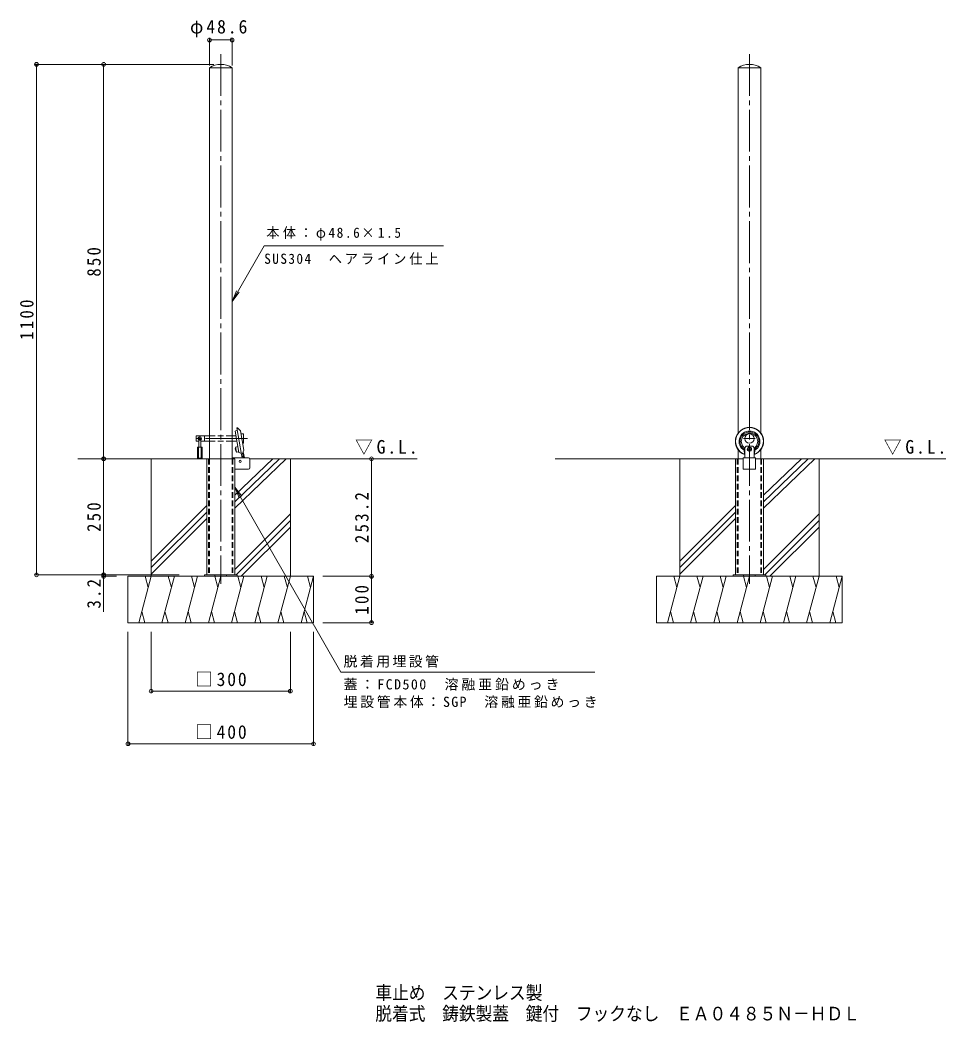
# Model space of a CAD drawing. Units: millimetres at full size, sheet at 1:10. Extents: x -1572 to 1830, y -1370 to 789.
# Drawn here: x -1572 to 424, y -1370 to 789 of the extents above; entities that cross this region are included whole.
import ezdxf
from ezdxf.enums import TextEntityAlignment as Align

# ---------------------------------------------------------------- set-up
doc = ezdxf.new("R2010")
doc.units = ezdxf.units.MM
doc.header["$LTSCALE"] = 10
doc.header["$PDMODE"] = 32
doc.header["$PDSIZE"] = 8
for name, pattern in [('CHAIN1', [8, 5, -1, 1, -1]), ('CHAIN2', [12, 9, -1, 1, -1]), ('DASHED1', [1.8, 1.2, -0.6])]:
    doc.linetypes.add(name, pattern=pattern)
for name, color, linetype, lineweight in [('C-0', 4, 'Continuous', 9), ('C-1', 2, 'Continuous', 9), ('C-2', 3, 'Continuous', 9), ('C-4', 7, 'Continuous', 9), ('C-5', 7, 'Continuous', 9), ('C-6', 7, 'Continuous', 9), ('C-7', 2, 'Continuous', 9), ('C-9', 7, 'Continuous', 9), ('C-A', 2, 'Continuous', 9), ('C-B', 2, 'Continuous', 9), ('C-E', 6, 'Continuous', 9)]:
    doc.layers.add(name, color=color, linetype=linetype, lineweight=lineweight)
doc.layers.add('F-5_F-5ﾚｲﾔ', color=2, linetype='Continuous')
doc.styles.add('ＭＳ ゴシック', font='')
doc.styles.get('ＭＳ ゴシック').set_extended_font_data('MS Gothic')

msp = doc.modelspace()

# ---------------------------------------------------------------- linework, layer by layer
at = {"layer": 'C-0'}
for p, q in [((-1108.42, -96.54), (-1103.67, -94.69)), ((-1100.3, -142.64), (-1108.42, -96.54)), ((-1103.02, -89.78), (-1104.58, -89.54)), ((-1104.58, -89.54), (-1094.47, -146.89)), ((-1103.02, -89.78), (-1096.8, -96.24)), ((-1089.52, -137.5), (-1096.8, -96.24)), ((-1100.3, -142.64), (-1094.87, -144.64)), ((-1093.08, -146.14), (-1094.47, -146.89)), ((-1093.08, -146.14), (-1090.83, -141.05)), ((-1090.83, -141.05), (-1089.52, -137.5)), ((-11.38, -135.08), (-11.39, -137.78)), ((-10.64, -146.28), (-11.39, -137.78)), ((-11.38, -135.08), (-10.37, -132.75)), ((-10.64, -146.28), (-10.41, -146.89)), ((-10.37, -132.75), (-10.41, -146.89)), ((10.62, -132.7), (10.58, -146.84)), ((10.81, -146.23), (10.58, -146.84)), ((11.61, -135.03), (10.62, -132.7)), ((10.81, -146.23), (11.6, -137.73)), ((11.61, -135.03), (11.6, -137.73))]:
    msp.add_line(p, q, dxfattribs=at)
at = {"layer": 'C-0', "color": 7, "linetype": 'CHAIN2'}
msp.add_line((-1081.96, -112.44), (-1194.42, -112.44), dxfattribs=at)
at = {"layer": 'C-0'}
for major_axis, start_param, end_param in [((-30.01, -5.29), 1.7480686, 7.3276435), ((-29.52, -5.2), 1.7624056, 7.3133066), ((-22.19, -3.91), 1.93197, 7.1437421), ((-19.91, -3.51), 2.0011991, 7.074513), ((-17.45, -3.08), 2.030434, 7.0452781)]:
    msp.add_ellipse((0.15, -118.64), major_axis=major_axis, ratio=0.9861, start_param=start_param, end_param=end_param, dxfattribs=at)
at = {"layer": 'C-1'}
for p, q in [((-1169.63, -156.18), (-1169.63, -406.18)), ((-1109.13, -156.18), (-1169.63, -156.18)), ((-1079.9, -153.88), (-1115.08, -153.88)), ((-1109.13, -156.18), (-1109.13, -406.18)), ((-1076.6, -175.58), (-1076.6, -157.18)), ((-30.25, -156.18), (-30.25, -406.18)), ((-13.3, -156.18), (-30.25, -156.18)), ((-13.3, -153.88), (-13.3, -178.88)), ((30.25, -156.18), (13.3, -156.18)), ((30.25, -156.18), (30.25, -406.18)), ((-1079.9, -178.88), (-1109.13, -178.88)), ((-13.3, -178.88), (13.3, -178.88)), ((-1174.38, -406.18), (-1104.38, -406.18)), ((-1174.38, -406.18), (-1174.38, -409.38)), ((-1151.88, -406.18), (-1151.88, -409.38)), ((-1104.38, -406.18), (-1104.38, -409.38)), ((-35, -406.18), (35, -406.18)), ((-35, -406.18), (-35, -409.38)), ((-12.5, -406.18), (-12.5, -409.38)), ((35, -406.18), (35, -409.38))]:
    msp.add_line(p, q, dxfattribs=at)
at = {"layer": 'C-1', "linetype": 'DASHED1'}
for p, q in [((-1165.63, -156.18), (-1165.63, -406.18)), ((-1113.13, -156.18), (-1113.13, -406.18)), ((-26.25, -156.18), (-26.25, -406.18)), ((26.25, -156.18), (26.25, -406.18)), ((-1126.88, -406.18), (-1126.88, -409.38)), ((12.5, -406.18), (12.5, -409.38))]:
    msp.add_line(p, q, dxfattribs=at)
at = {"layer": 'C-1'}
msp.add_lwpolyline([(-13.3, -153.88), (13.3, -153.88), (13.3, -178.88)], dxfattribs=at)
at = {"layer": 'C-1', "color": 6}
msp.add_circle((-1097.6, -161.68), 2.5, dxfattribs=at)
at = {"layer": 'C-1'}
for centre, start, end in [((-1079.9, -157.18), 0, 90), ((-1079.9, -175.58), 270, 0)]:
    msp.add_arc(centre, 3.3, start, end, dxfattribs=at)
at = {"layer": 'C-2', "color": 7, "linetype": 'CHAIN2'}
for p, q in [((-1139.38, 715.66), (-1139.38, -425.79)), ((0, 715.66), (0, -425.79)), ((12.53, -112.5), (-12.81, -112.56))]:
    msp.add_line(p, q, dxfattribs=at)
at = {"layer": 'C-2'}
for p, q in [((-1163.68, 686.18), (-1163.68, -156.18)), ((-1163.68, 686.18), (-1139.38, 686.18)), ((-1115.08, 686.18), (-1139.38, 686.18)), ((-1115.08, 686.18), (-1115.08, -156.18)), ((-24.3, 686.18), (0, 686.18)), ((-24.3, 686.18), (-24.3, -100.84)), ((24.3, 686.18), (0, 686.18)), ((24.3, 686.18), (24.3, -100.21)), ((-24.3, -136.68), (-24.3, -156.18)), ((24.3, -136.85), (24.3, -156.18))]:
    msp.add_line(p, q, dxfattribs=at)
at = {"layer": 'C-2', "linetype": 'DASHED1'}
for p, q in [((-1163.68, -156.18), (-1163.68, -406.18)), ((-1115.08, -156.18), (-1115.08, -406.18)), ((-24.3, -156.18), (-24.3, -406.18)), ((24.3, -156.18), (24.3, -406.18))]:
    msp.add_line(p, q, dxfattribs=at)
at = {"layer": 'C-2'}
for centre in [(-1139.38, 651.38), (0, 651.38)]:
    msp.add_arc(centre, 42.44, 55.07037, 124.92996, dxfattribs=at)
at = {"layer": 'C-4'}
for p, q in [((-1163.68, 749.32), (-1163.68, 691.01)), ((-1163.68, 746.32), (-1115.08, 746.32)), ((-1115.08, 749.32), (-1115.08, 691.01)), ((-1539.57, 693.82), (-1154.49, 693.82)), ((-1536.57, 693.82), (-1536.57, -406.18)), ((-1391.8, 693.82), (-1391.8, -156.18)), ((-1391.8, -156.18), (-1391.8, -486.27)), ((-814.46, -156.18), (-814.46, -409.38)), ((-1539.57, -406.18), (-1229.38, -406.18)), ((-1394.8, -409.38), (-1363.92, -409.38)), ((-811.46, -409.38), (-919.38, -409.38)), ((-814.46, -409.38), (-814.46, -509.38)), ((-811.46, -509.38), (-919.38, -509.38)), ((-1339.38, -773.27), (-1339.38, -529.38)), ((-1289.38, -659.68), (-1289.38, -529.38)), ((-989.38, -659.68), (-989.38, -529.38)), ((-939.38, -773.27), (-939.38, -529.38)), ((-1289.38, -656.68), (-989.38, -656.68)), ((-1339.38, -770.27), (-939.38, -770.27))]:
    msp.add_line(p, q, dxfattribs=at)
msp.add_circle((0, -112.53), 10, dxfattribs=at)
for p in [(-1163.68, 746.32), (-1115.08, 746.32), (-1536.57, 693.82), (-1391.8, 693.82), (-1391.8, -156.18), (-814.46, -156.18), (-1536.57, -406.18), (-1391.8, -406.18), (-1391.8, -409.38), (-814.46, -409.38), (-814.46, -509.38), (-1289.38, -656.68), (-989.38, -656.68), (-1339.38, -770.27), (-939.38, -770.27)]:
    msp.add_point(p, dxfattribs=at)
at = {"layer": 'C-5'}
for p, q in [((-1045.68, 302.89), (-659.53, 302.89)), ((-1115.08, 182.69), (-1099.86, 202.53)), ((-1109.13, -217.17), (-880.32, -615.67)), ((-1109.13, -217.17), (-1093.96, -237.04)), ((-1109.13, -217.17), (-1099.62, -240.29)), ((-333.54, -615.67), (-880.32, -615.67))]:
    msp.add_line(p, q, dxfattribs=at)
msp.add_lwpolyline([(-1045.68, 302.89), (-1115.08, 182.69), (-1105.51, 205.79)], dxfattribs=at)
at = {"layer": 'C-6'}
for p, q in [((-1192.63, -107.44), (-1192.63, -117.44)), ((-1191.63, -106.44), (-1163.68, -106.44)), ((-1174.63, -106.44), (-1174.63, -118.44)), ((-1115.08, -106.44), (-1106.68, -106.44)), ((-1091.63, -102.44), (-1095.69, -102.44)), ((-1090.63, -121.44), (-1090.63, -103.44)), ((-1191.63, -118.44), (-1186.88, -118.44)), ((-1182.38, -118.44), (-1163.68, -118.44)), ((-1115.08, -118.44), (-1104.56, -118.44)), ((-1092.17, -122.44), (-1091.63, -122.44))]:
    msp.add_line(p, q, dxfattribs=at)
at = {"layer": 'C-6', "linetype": 'CHAIN1'}
msp.add_line((-1184.63, -107.92), (-1184.63, -116.99), dxfattribs=at)
at = {"layer": 'C-6', "linetype": 'DASHED1'}
for p, q in [((-1163.68, -106.44), (-1115.08, -106.44)), ((-1163.68, -118.44), (-1115.08, -118.44))]:
    msp.add_line(p, q, dxfattribs=at)
at = {"layer": 'C-6', "color": 2}
for p, q in [((-4.87, -128.8), (5.13, -128.77)), ((-1107.37, -133.64), (-1108.02, -134.57)), ((-1106.83, -134.36), (-1108.02, -134.57)), ((-1107.25, -138.9), (-1108.02, -134.57)), ((-1106.97, -133.57), (-1107.37, -133.64)), ((-1106.07, -138.69), (-1107.25, -138.9)), ((-1106.32, -139.55), (-1107.25, -138.9)), ((-1105.93, -139.48), (-1106.32, -139.55)), ((-1091.99, -143.68), (-1090.19, -153.88)), ((-1088.57, -153.88), (-1090.83, -141.05)), ((-9.88, -133.74), (-9.93, -153.88)), ((10.11, -133.69), (10.07, -153.88))]:
    msp.add_line(p, q, dxfattribs=at)
at = {"layer": 'C-6', "color": 2, "linetype": 'CHAIN2'}
msp.add_line((4.65, -135.38), (-4.42, -135.41), dxfattribs=at)
at = {"layer": 'C-6', "color": 6}
for p, q in [((-1076.75, -156.18), (-718.83, -156.18)), ((30.25, -156.18), (420.55, -156.18))]:
    msp.add_line(p, q, dxfattribs=at)
at = {"layer": 'C-6'}
for centre, radius, start, end in [((-1191.63, -107.44), 1, 90, 180), ((-1091.63, -103.44), 1, 0, 90), ((-1191.63, -117.44), 1, 180, 270), ((-1184.63, -112.44), 3.5, 310.00777, 229.99527), ((-1091.63, -121.44), 1, 270, 0)]:
    msp.add_arc(centre, radius, start, end, dxfattribs=at)
at = {"layer": 'C-6', "color": 2}
msp.add_arc((-1090.77, -150.01), 1.5, 276.18593, 10, dxfattribs=at)
for centre, start_param, end_param in [((-4.88, -133.73), 4.5378561, 6.1086524), ((5.12, -133.71), 2.9670597, 4.5378561)]:
    msp.add_ellipse(centre, major_axis=(-4.92, -0.87), ratio=0.9861, start_param=start_param, end_param=end_param, dxfattribs=at)
at = {"layer": 'C-7'}
for p, q in [((-1.39, -136.25), (-1.38, -134.54)), ((0.11, -137.1), (-1.39, -136.25)), ((1.61, -136.25), (0.11, -137.1))]:
    msp.add_line(p, q, dxfattribs=at)
msp.add_lwpolyline([(1.61, -136.25), (1.62, -134.54), (0.12, -133.69), (-1.38, -134.54)], dxfattribs=at)
for major_axis in [(-4.68, -0.82), (-4.19, -0.74)]:
    msp.add_ellipse((0.11, -135.4), major_axis=major_axis, ratio=0.9861, dxfattribs=at)
at = {"layer": 'C-9'}
msp.add_line((-1094.47, -146.89), (-1093.24, -153.88), dxfattribs=at)
msp.add_arc((-1094.32, -148.91), 3.2, 283.57632, 10, dxfattribs=at)
at = {"layer": 'C-A'}
for p, q in [((-1186.88, -113.69), (-1186.88, -131.44)), ((-1182.38, -113.69), (-1182.38, -131.44)), ((-1179.63, -131.44), (-1189.63, -131.44)), ((-1189.63, -131.44), (-1189.63, -154.94)), ((-1187.38, -131.44), (-1187.38, -154.94)), ((-1181.88, -131.44), (-1181.88, -154.94))]:
    msp.add_line(p, q, dxfattribs=at)
msp.add_lwpolyline([(-1179.63, -131.44), (-1179.63, -154.94), (-1189.63, -154.94)], dxfattribs=at)
msp.add_arc((-1184.63, -113.69), 2.25, 0, 180, dxfattribs=at)
at = {"layer": 'C-B'}
for p, q in [((-1107.32, -131.6), (-1107.02, -130.79)), ((-1107.32, -131.6), (-1106.97, -133.57)), ((-1102.53, -129.99), (-1107.02, -130.79)), ((-1106.97, -133.57), (-1105.93, -139.48)), ((-1105.93, -139.48), (-1105.58, -141.45)), ((-1105.58, -141.45), (-1105.03, -142.11)), ((-1100.53, -141.32), (-1105.03, -142.11))]:
    msp.add_line(p, q, dxfattribs=at)
at = {"layer": 'C-E'}
for p, q in [((-1169.63, -156.18), (-1447.55, -156.18)), ((-1289.38, -409.38), (-1289.38, -156.18)), ((-1027.03, -156.18), (-1109.13, -234.23)), ((-1012.8, -156.18), (-1109.13, -248.61)), ((-998.58, -156.18), (-1109.13, -262.92)), ((-989.38, -409.38), (-989.38, -156.18)), ((-934.38, -156.18), (-715.8, -156.18)), ((-30.25, -156.18), (-418.51, -156.18)), ((-150, -409.38), (-150, -156.18)), ((112.35, -156.18), (30.25, -234.23)), ((126.58, -156.18), (30.25, -248.61)), ((140.8, -156.18), (30.25, -262.92)), ((150, -409.38), (150, -156.18)), ((205, -156.18), (423.57, -156.18)), ((-1169.63, -256.71), (-1289.38, -376.46)), ((-30.25, -256.71), (-150, -376.46)), ((-1169.63, -270.85), (-1289.38, -390.6)), ((-989.38, -274.91), (-1109.13, -394.66)), ((-30.25, -270.85), (-150, -390.6)), ((150, -274.91), (30.25, -394.66)), ((-1169.63, -284.99), (-1289.38, -404.74)), ((-989.38, -289.06), (-1106.5, -406.18)), ((-30.25, -284.99), (-150, -404.74)), ((150, -289.06), (32.88, -406.18)), ((-989.38, -303.2), (-1095.56, -409.38)), ((150, -303.2), (43.82, -409.38)), ((-1339.38, -409.38), (-939.38, -409.38)), ((-1339.38, -509.38), (-1339.38, -409.38)), ((-1289.38, -409.38), (-1316.17, -509.38)), ((-1302.43, -409.38), (-1295.9, -433.73)), ((-1239.38, -409.38), (-1266.17, -509.38)), ((-1252.43, -409.38), (-1245.9, -433.73)), ((-1189.38, -409.38), (-1216.17, -509.38)), ((-1202.43, -409.38), (-1195.9, -433.73)), ((-1139.38, -409.38), (-1166.17, -509.38)), ((-1152.43, -409.38), (-1145.9, -433.73)), ((-1089.38, -409.38), (-1116.17, -509.38)), ((-1102.43, -409.38), (-1095.9, -433.73)), ((-1039.38, -409.38), (-1066.17, -509.38)), ((-1052.43, -409.38), (-1045.9, -433.73)), ((-989.38, -409.38), (-1016.17, -509.38)), ((-1002.43, -409.38), (-995.9, -433.73)), ((-939.38, -409.38), (-966.17, -509.38)), ((-952.43, -409.38), (-945.9, -433.73)), ((-200, -409.38), (200, -409.38)), ((-200, -509.38), (-200, -409.38)), ((-150, -409.38), (-176.79, -509.38)), ((-163.05, -409.38), (-156.52, -433.73)), ((-100, -409.38), (-126.79, -509.38)), ((-113.05, -409.38), (-106.52, -433.73)), ((-50, -409.38), (-76.79, -509.38)), ((-63.05, -409.38), (-56.52, -433.73)), ((0, -409.38), (-26.79, -509.38)), ((-13.05, -409.38), (-6.52, -433.73)), ((50, -409.38), (23.21, -509.38)), ((36.95, -409.38), (43.48, -433.73)), ((100, -409.38), (73.21, -509.38)), ((86.95, -409.38), (93.48, -433.73)), ((150, -409.38), (123.21, -509.38)), ((136.95, -409.38), (143.48, -433.73)), ((200, -409.38), (173.21, -509.38)), ((186.95, -409.38), (193.48, -433.73)), ((-1303.12, -509.38), (-1309.65, -485.03)), ((-1253.12, -509.38), (-1259.65, -485.03)), ((-1203.12, -509.38), (-1209.65, -485.03)), ((-1153.12, -509.38), (-1159.65, -485.03)), ((-1103.12, -509.38), (-1109.65, -485.03)), ((-1053.12, -509.38), (-1059.65, -485.03)), ((-1003.12, -509.38), (-1009.65, -485.03)), ((-953.12, -509.38), (-959.65, -485.03)), ((-163.75, -509.38), (-170.27, -485.03)), ((-113.75, -509.38), (-120.27, -485.03)), ((-63.75, -509.38), (-70.27, -485.03)), ((-13.75, -509.38), (-20.27, -485.03)), ((36.25, -509.38), (29.73, -485.03)), ((86.25, -509.38), (79.73, -485.03)), ((136.25, -509.38), (129.73, -485.03)), ((186.25, -509.38), (179.73, -485.03)), ((-1339.38, -509.38), (-939.38, -509.38)), ((-200, -509.38), (200, -509.38))]:
    msp.add_line(p, q, dxfattribs=at)
for points in [[(-939.38, -509.38), (-939.38, -412.59), (-939.38, -409.38)], [(200, -509.38), (200, -412.59), (200, -409.38)]]:
    msp.add_lwpolyline(points, dxfattribs=at)

# ---------------------------------------------------------------- texts
at = {"layer": 'C-4', "color": 2, "char_height": 29.33, "attachment_point": 7, "style": 'ＭＳ ゴシック'}
for s, insert in [('\\T1.22;\\W0.95;φ48.6', (-1205.63, 752.32)), ('\\T1.21;\\W0.95;□300', (-1194.38, -646.68)), ('\\T1.21;\\W0.95;□400', (-1194.38, -760.27))]:
    msp.add_mtext(s, dxfattribs=dict(at, insert=insert))
at = {"layer": 'C-4', "color": 2, "char_height": 29.33, "attachment_point": 7, "rotation": 90, "style": 'ＭＳ ゴシック'}
for s, insert in [('\\T1.27;\\W0.9;850', (-1397.8, 236.32)), ('\\T1.28;\\W0.9;1100', (-1542.57, 100.07)), ('\\T1.28;\\W0.9;253.2', (-820.46, -337.78)), ('\\T1.27;\\W0.9;250', (-1397.8, -313.68)), ('\\T1.27;\\W0.9;3.2', (-1397.8, -478.83)), ('\\T1.27;\\W0.9;100', (-820.46, -491.88))]:
    msp.add_mtext(s, dxfattribs=dict(at, insert=insert))
at = {"layer": 'C-5', "char_height": 21.99, "attachment_point": 7, "style": 'ＭＳ ゴシック'}
for s, insert in [('\\T1.25;\\W0.95;本体：φ48.6×1.5', (-1041.2, 314.12)), ('\\T1.22;\\W0.95;SUS304\u3000ヘアライン仕上', (-1045.68, 261.59)), ('\\T1.17;脱着用埋設管', (-874.61, -606.27)), ('\\T1.21;蓋：FCD500\u3000溶融亜鉛めっき', (-874.61, -655.59)), ('\\T1.19;埋設管本体：SGP\u3000溶融亜鉛めっき', (-874.61, -693.28))]:
    msp.add_mtext(s, dxfattribs=dict(at, insert=insert))
at = {"layer": 'C-5', "color": 2, "char_height": 29.33, "attachment_point": 7, "style": 'ＭＳ ゴシック'}
for insert in [(-849.85, -147.71), (289.66, -147.71)]:
    msp.add_mtext('\\T1.22;\\W0.95;▽G.L.', dxfattribs=dict(at, insert=insert))
at = {"layer": 'F-5_F-5ﾚｲﾔ', "style": 'ＭＳ ゴシック', "width": 0.9}
for s, p in [('車止め\u3000ステンレス製', (-806.23, -1330.24)), ('脱着式\u3000鋳鉄製蓋\u3000鍵付\u3000フックなし\u3000ＥＡ０４８５Ｎ－ＨＤＬ', (-806.23, -1375.18))]:
    msp.add_text(s, height=29.33, dxfattribs=at).set_placement(p, align=Align.BOTTOM_LEFT)

doc.saveas('drawing.dxf')
